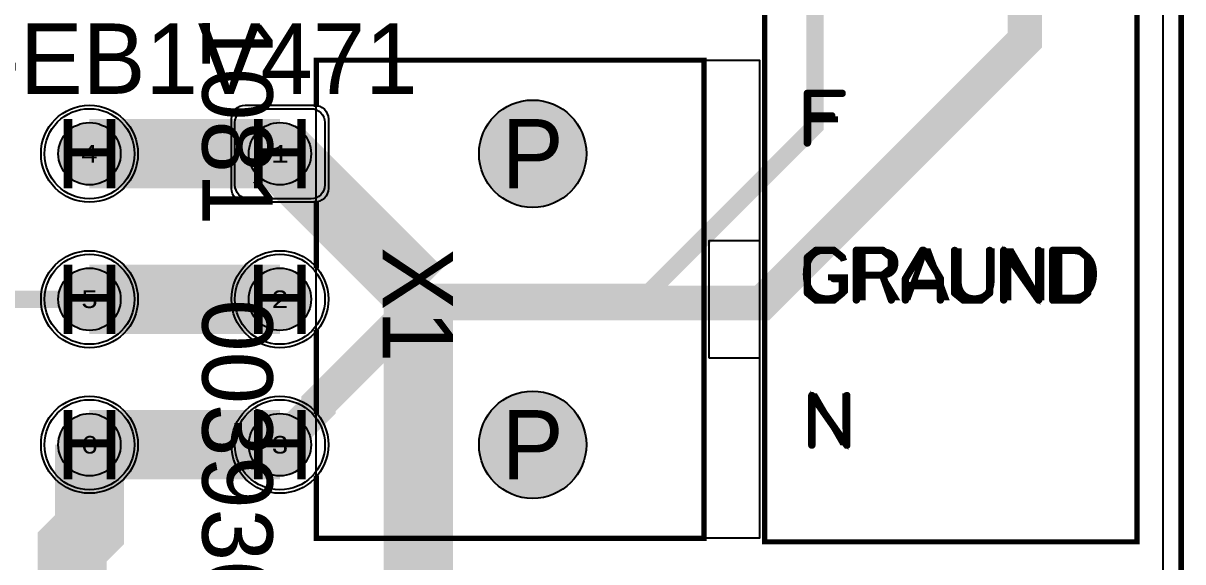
# Model space of a CAD drawing. Extents: x -13 to 280, y -47 to 100.
# Drawn here: x 246.59 to 280.08, y 53.92 to 69.47 of the extents above; entities that cross this region are included whole.
import ezdxf
from ezdxf.enums import TextEntityAlignment as Align

# ---------------------------------------------------------------- set-up
doc = ezdxf.new("R2010")
doc.units = 0
doc.header["$MEASUREMENT"] = 0
for name, color, linetype in [('ASSEMBLY_OUTLINES_TOP', 102, 'CONTINUOUS'), ('ASSEMBLY_PART_NUMBERS_TOP', 102, 'CONTINUOUS'), ('ASSEMBLY_REF_DES_TOP', 102, 'CONTINUOUS'), ('BOARD_OUTLINE', 10, 'CONTINUOUS'), ('DRILL_DRAWING', 21, 'CONTINUOUS'), ('GENERATED_SILKSCREEN_TOP', 140, 'CONTINUOUS'), ('MANUFACTURING_OUTLINES', 10, 'CONTINUOUS'), ('MOUNTING_HOLES_LAYER_BOT17', 42, 'CONTINUOUS'), ('MOUNTING_HOLES_LAYER_TOP', 42, 'CONTINUOUS'), ('PART_HOLES_LAYER_BOTTOM', 30, 'CONTINUOUS'), ('PART_HOLES_LAYER_TOP', 30, 'CONTINUOUS'), ('PART_PADS_LAYER_BOTTOM', 230, 'CONTINUOUS'), ('PART_PADS_LAYER_TOP', 150, 'CONTINUOUS'), ('PIN_NUMBERS_BTM', 8, 'CONTINUOUS'), ('PIN_NUMBERS_TOP', 8, 'CONTINUOUS'), ('PLACEMENT_OUTLINES_TOP', 130, 'CONTINUOUS'), ('ROUTE_BORDER', 151, 'CONTINUOUS'), ('SILKSCREEN_OUTLINES_TOP', 150, 'CONTINUOUS'), ('SOLDERMASK_PADS_BTM', 12, 'CONTINUOUS'), ('SOLDERMASK_PADS_TOP', 180, 'CONTINUOUS'), ('TRACES_LAYER_BOTTOM', 230, 'CONTINUOUS'), ('TRACES_LAYER_TOP', 150, 'CONTINUOUS')]:
    doc.layers.add(name, color=color, linetype=linetype)
doc.styles.add('COURIER_NEW', font='COUR.TTF')
doc.styles.add('VERIBEST_GERBER_0', font='txt')

msp = doc.modelspace()

# ---------------------------------------------------------------- hatches: boundary and pattern name
at = {"layer": 'MOUNTING_HOLES_LAYER_BOT17'}
h = msp.add_hatch(color=256, dxfattribs=at)
edge = h.paths.add_edge_path()
edge.add_arc((261.3, 65.7), 1.55, 0, 360)
h = msp.add_hatch(color=256, dxfattribs=at)
edge = h.paths.add_edge_path()
edge.add_arc((261.3, 57.3), 1.55, 0, 360)
at = {"layer": 'MOUNTING_HOLES_LAYER_TOP'}
h = msp.add_hatch(color=256, dxfattribs=at)
edge = h.paths.add_edge_path()
edge.add_arc((261.3, 65.7), 1.55, 0, 360)
h = msp.add_hatch(color=256, dxfattribs=at)
edge = h.paths.add_edge_path()
edge.add_arc((261.3, 57.3), 1.55, 0, 360)
at = {"layer": 'PART_HOLES_LAYER_BOTTOM'}
h = msp.add_hatch(color=256, dxfattribs=at)
edge = h.paths.add_edge_path()
edge.add_arc((248.5, 65.7), 0.9, 0, 360)
h = msp.add_hatch(color=256, dxfattribs=at)
edge = h.paths.add_edge_path()
edge.add_arc((254, 65.7), 0.9, 0, 360)
h = msp.add_hatch(color=256, dxfattribs=at)
edge = h.paths.add_edge_path()
edge.add_arc((248.5, 61.5), 0.9, 0, 360)
h = msp.add_hatch(color=256, dxfattribs=at)
edge = h.paths.add_edge_path()
edge.add_arc((254, 61.5), 0.9, 0, 360)
h = msp.add_hatch(color=256, dxfattribs=at)
edge = h.paths.add_edge_path()
edge.add_arc((248.5, 57.3), 0.9, 0, 360)
h = msp.add_hatch(color=256, dxfattribs=at)
edge = h.paths.add_edge_path()
edge.add_arc((254, 57.3), 0.9, 0, 360)
at = {"layer": 'PART_HOLES_LAYER_TOP'}
h = msp.add_hatch(color=256, dxfattribs=at)
edge = h.paths.add_edge_path()
edge.add_arc((248.5, 65.7), 0.9, 0, 360)
h = msp.add_hatch(color=256, dxfattribs=at)
edge = h.paths.add_edge_path()
edge.add_arc((254, 65.7), 0.9, 0, 360)
h = msp.add_hatch(color=256, dxfattribs=at)
edge = h.paths.add_edge_path()
edge.add_arc((248.5, 61.5), 0.9, 0, 360)
h = msp.add_hatch(color=256, dxfattribs=at)
edge = h.paths.add_edge_path()
edge.add_arc((254, 61.5), 0.9, 0, 360)
h = msp.add_hatch(color=256, dxfattribs=at)
edge = h.paths.add_edge_path()
edge.add_arc((248.5, 57.3), 0.9, 0, 360)
h = msp.add_hatch(color=256, dxfattribs=at)
edge = h.paths.add_edge_path()
edge.add_arc((254, 57.3), 0.9, 0, 360)

# ---------------------------------------------------------------- linework, layer by layer
at = {"layer": 'ASSEMBLY_OUTLINES_TOP'}
for points in [[(255.05, 54.6), (255.05, 68.4), (267.85, 68.4), (267.85, 54.6)], [(266.4, 59.8), (266.4, 63.2), (267.85, 63.2), (267.85, 59.8)]]:
    msp.add_lwpolyline(points, close=True, dxfattribs=at)
at = {"layer": 'BOARD_OUTLINE', "const_width": 0.1}
msp.add_lwpolyline([(0, 1.5), (0, 98.5, -0.414213562), (1.5, 100), (278.5, 100, -0.414213562), (280, 98.5), (280, 1.5, -0.414213562), (278.5, 0), (1.5, 0, -0.414213562)], format="xyb", close=True, dxfattribs=at)
at = {"layer": 'GENERATED_SILKSCREEN_TOP', "const_width": 0.15}
msp.add_lwpolyline([(268, 54.5), (268, 88), (278.75, 88), (278.75, 54.5)], close=True, dxfattribs=at)
for points in [[(266.250005, 54.6, -0.414213562), (266.25, 54.599995), (255.05, 54.599995, -0.414213562), (255.049995, 54.6), (255.049995, 56.41223, 0.00000284), (255.050005, 56.412242), (255.050005, 54.600005), (266.249995, 54.600005), (266.249995, 68.399995), (255.050005, 68.399995), (255.050005, 67.050692, 0.000005669), (255.049995, 67.050696), (255.049995, 68.4, -0.414213562), (255.05, 68.400005), (266.25, 68.400005, -0.414213562), (266.250005, 68.4), (266.250005, 54.6)], [(255.050005, 62.387758, 0.00000284), (255.049995, 62.38777), (255.049995, 64.349304, 0.000005669), (255.050005, 64.349308), (255.050005, 62.387758)], [(255.050005, 58.187758, 0.00000284), (255.049995, 58.18777), (255.049995, 60.61223, 0.00000284), (255.050005, 60.612242), (255.050005, 58.187758)]]:
    msp.add_lwpolyline(points, format="xyb", dxfattribs=at)
for points in [[(270.24275, 67.413), (270.25325, 67.416), (270.26225, 67.422), (270.26675, 67.4325), (270.26825, 67.443), (270.26675, 67.455), (270.26225, 67.464), (270.25325, 67.4715), (270.24275, 67.4745), (269.23025, 67.4745), (269.21975, 67.4715), (269.21075, 67.464), (269.20325, 67.455), (269.20025, 67.4445), (269.20025, 66.0045), (269.20325, 65.994), (269.21075, 65.985), (269.21975, 65.9805), (269.23025, 65.979), (269.24225, 65.9805), (269.25275, 65.985), (269.26025, 65.994), (269.26325, 66.0045), (269.26325, 66.762), (269.94275, 66.762), (269.95325, 66.7635), (269.96225, 66.771), (269.96675, 66.7815), (269.96825, 66.792), (269.96675, 66.8025), (269.96225, 66.813), (269.95325, 66.8205), (269.94275, 66.8235), (269.26325, 66.8235), (269.26325, 67.413), (270.24275, 67.413)], [(270.011, 62.9385), (270.263, 62.733), (270.2705, 62.7255), (270.272, 62.7135), (270.2705, 62.7045), (270.2675, 62.697), (270.263, 62.691), (270.2555, 62.685), (270.248, 62.6805), (270.2405, 62.679), (270.233, 62.679), (270.227, 62.6835), (269.981, 62.883), (269.495, 62.883), (269.264, 62.694), (269.264, 61.695), (269.495, 61.506), (269.9795, 61.506), (270.2135, 61.695), (270.2135, 62.0625), (269.99, 62.0625), (269.9795, 62.0655), (269.972, 62.0715), (269.966, 62.082), (269.9645, 62.0925), (269.966, 62.103), (269.972, 62.112), (269.9795, 62.1195), (269.99, 62.1225), (270.2435, 62.1225), (270.2555, 62.1195), (270.2645, 62.1135), (270.272, 62.1045), (270.2735, 62.0925), (270.2735, 61.68), (270.272, 61.6725), (270.269, 61.668), (270.2675, 61.6605), (270.263, 61.656), (270.011, 61.4505), (270.0035, 61.4475), (270.002, 61.446), (269.999, 61.446), (269.996, 61.4445), (269.9945, 61.4445), (269.9915, 61.4445), (269.486, 61.4445), (269.48, 61.446), (269.474, 61.4475), (269.468, 61.4505), (269.216, 61.656), (269.213, 61.659), (269.21, 61.6605), (269.207, 61.665), (269.204, 61.6755), (269.2025, 61.68), (269.2025, 62.709), (269.204, 62.715), (269.207, 62.7195), (269.21, 62.7255), (269.216, 62.733), (269.468, 62.9385), (269.474, 62.94), (269.4785, 62.9415), (269.48, 62.943), (269.486, 62.9445), (269.9915, 62.9445), (269.9975, 62.943), (269.999, 62.943), (270.0005, 62.9415), (270.005, 62.94), (270.011, 62.9385)], [(271.679, 62.3745), (271.6835, 62.3775), (271.685, 62.385), (271.6895, 62.3925), (271.6895, 62.4), (271.6895, 62.709), (271.6895, 62.7165), (271.685, 62.721), (271.685, 62.7255), (271.6835, 62.727), (271.682, 62.7285), (271.679, 62.7315), (271.424, 62.9385), (271.4165, 62.9415), (271.4105, 62.943), (271.4045, 62.9445), (270.6485, 62.9445), (270.635, 62.9415), (270.626, 62.934), (270.6185, 62.925), (270.6155, 62.9145), (270.6155, 61.4745), (270.6185, 61.4625), (270.626, 61.455), (270.635, 61.4505), (270.6455, 61.449), (270.6575, 61.4505), (270.668, 61.455), (270.6755, 61.4625), (270.6785, 61.4745), (270.6785, 62.1645), (271.3835, 62.1645), (271.6295, 61.4655), (271.6355, 61.455), (271.646, 61.449), (271.658, 61.4475), (271.667, 61.4505), (271.676, 61.455), (271.6835, 61.4625), (271.688, 61.473), (271.685, 61.485), (271.439, 62.184), (271.679, 62.3745)], [(272.5565, 62.943), (272.591, 62.943), (272.597, 62.9415), (272.6015, 62.9385), (272.612, 62.931), (272.6165, 62.928), (273.101, 62.109), (273.1025, 62.103), (273.104, 62.1), (273.1055, 62.097), (273.1055, 62.0955), (273.1055, 62.0925), (273.1055, 61.4745), (273.1025, 61.464), (273.0965, 61.455), (273.086, 61.4505), (273.0755, 61.449), (273.065, 61.4505), (273.0545, 61.455), (273.0485, 61.464), (273.0455, 61.4745), (273.0455, 61.857), (272.096, 61.857), (272.096, 61.4745), (272.093, 61.464), (272.087, 61.455), (272.0765, 61.4505), (272.0645, 61.449), (272.054, 61.4505), (272.0435, 61.455), (272.0375, 61.464), (272.0345, 61.4745), (272.0345, 62.0925), (272.0345, 62.0955), (272.0345, 62.097), (272.036, 62.1), (272.0375, 62.103), (272.039, 62.109), (272.5295, 62.928), (272.537, 62.9355), (272.546, 62.9385), (272.552, 62.9415), (272.5565, 62.943)], [(272.096, 62.082), (272.096, 61.9185), (273.0455, 61.9185), (273.0455, 62.082), (272.5715, 62.8785), (272.096, 62.082)], [(273.4535, 61.68), (273.455, 61.6725), (273.458, 61.6665), (273.461, 61.6605), (273.467, 61.656), (273.7205, 61.4505), (273.725, 61.4475), (273.731, 61.446), (273.737, 61.4445), (274.2425, 61.4445), (274.2485, 61.4445), (274.2515, 61.446), (274.2545, 61.4475), (274.262, 61.4505), (274.5155, 61.656), (274.52, 61.6605), (274.5215, 61.6665), (274.5245, 61.6725), (274.526, 61.68), (274.526, 62.9145), (274.523, 62.925), (274.5155, 62.934), (274.5065, 62.9385), (274.496, 62.94), (274.4855, 62.9385), (274.475, 62.934), (274.4675, 62.925), (274.466, 62.9145), (274.466, 61.695), (274.232, 61.506), (273.7475, 61.506), (273.5165, 61.695), (273.5165, 62.9145), (273.5135, 62.925), (273.506, 62.934), (273.4955, 62.9385), (273.4835, 62.94), (273.473, 62.9385), (273.464, 62.934), (273.4565, 62.925), (273.4535, 62.9145), (273.4535, 61.68)], [(274.871, 61.4745), (274.874, 61.4625), (274.8815, 61.455), (274.8905, 61.4505), (274.901, 61.449), (274.913, 61.4505), (274.9235, 61.455), (274.931, 61.4625), (274.934, 61.4745), (274.934, 62.8185), (275.8895, 61.4565), (275.894, 61.4505), (275.9015, 61.4475), (275.909, 61.4475), (275.918, 61.4505), (275.9285, 61.4535), (275.9375, 61.458), (275.942, 61.4655), (275.9435, 61.4745), (275.9435, 62.9145), (275.9405, 62.925), (275.933, 62.934), (275.924, 62.9385), (275.9135, 62.94), (275.903, 62.9385), (275.8925, 62.934), (275.885, 62.925), (275.8835, 62.9145), (275.8835, 61.5705), (274.9265, 62.931), (274.9205, 62.937), (274.9145, 62.94), (274.907, 62.94), (274.8995, 62.9385), (274.8875, 62.937), (274.8785, 62.9325), (274.874, 62.925), (274.871, 62.9145), (274.871, 61.4745)], [(277.097, 62.9385), (277.0895, 62.9415), (277.0835, 62.943), (277.0775, 62.9445), (276.3185, 62.9445), (276.308, 62.9415), (276.299, 62.934), (276.2915, 62.925), (276.2885, 62.9145), (276.2885, 61.4745), (276.2915, 61.4625), (276.299, 61.455), (276.308, 61.446), (276.3185, 61.4445), (277.0775, 61.4445), (277.0835, 61.4445), (277.0865, 61.446), (277.0895, 61.4475), (277.097, 61.4505), (277.3505, 61.656), (277.355, 61.662), (277.3565, 61.665), (277.3595, 61.6725), (277.361, 61.68), (277.361, 62.709), (277.3595, 62.7165), (277.3565, 62.721), (277.3565, 62.7255), (277.355, 62.727), (277.352, 62.7285), (277.3505, 62.7315), (277.097, 62.9385)], [(270.6785, 62.883), (271.3955, 62.883), (271.6295, 62.694), (271.6295, 62.415), (271.3955, 62.2245), (270.6785, 62.2245), (270.6785, 62.883)], [(276.3515, 62.883), (277.067, 62.883), (277.301, 62.694), (277.301, 61.695), (277.067, 61.506), (276.3515, 61.506), (276.3515, 62.883)], [(269.33025, 57.2845), (269.33325, 57.2725), (269.34075, 57.265), (269.34975, 57.2605), (269.36025, 57.259), (269.37225, 57.2605), (269.38275, 57.265), (269.39025, 57.2725), (269.39325, 57.2845), (269.39325, 58.6285), (270.34875, 57.2665), (270.35325, 57.2605), (270.36075, 57.2575), (270.36825, 57.2575), (270.37725, 57.2605), (270.38775, 57.2635), (270.39675, 57.268), (270.40125, 57.2755), (270.40275, 57.2845), (270.40275, 58.7245), (270.39975, 58.735), (270.39225, 58.744), (270.38325, 58.7485), (270.37275, 58.75), (270.36225, 58.7485), (270.35175, 58.744), (270.34425, 58.735), (270.34275, 58.7245), (270.34275, 57.3805), (269.38575, 58.741), (269.37975, 58.747), (269.37375, 58.75), (269.36625, 58.75), (269.35875, 58.7485), (269.34675, 58.747), (269.33775, 58.7425), (269.33325, 58.735), (269.33025, 58.7245), (269.33025, 57.2845)]]:
    msp.add_lwpolyline(points, dxfattribs=at)
at = {"layer": 'MANUFACTURING_OUTLINES'}
msp.add_lwpolyline([(280.075405, 1.5, -0.414213562), (278.5, -0.075405), (1.5, -0.075405, -0.414213562), (-0.075405, 1.5), (-0.075405, 98.5, -0.414213562), (1.5, 100.075405), (278.5, 100.075405, -0.414213562), (280.075405, 98.5)], format="xyb", close=True, dxfattribs=at)
at = {"layer": 'MOUNTING_HOLES_LAYER_BOT17'}
for centre in [(261.3, 65.7), (261.3, 57.3)]:
    msp.add_circle(centre, 1.55, dxfattribs=at)
at = {"layer": 'MOUNTING_HOLES_LAYER_TOP'}
for centre in [(261.3, 65.7), (261.3, 57.3)]:
    msp.add_circle(centre, 1.55, dxfattribs=at)
at = {"layer": 'PART_HOLES_LAYER_BOTTOM'}
for centre in [(248.5, 65.7), (254, 65.7), (248.5, 61.5), (254, 61.5), (248.5, 57.3), (254, 57.3)]:
    msp.add_circle(centre, 0.9, dxfattribs=at)
at = {"layer": 'PART_HOLES_LAYER_TOP'}
for centre in [(248.5, 65.7), (254, 65.7), (248.5, 61.5), (254, 61.5), (248.5, 57.3), (254, 57.3)]:
    msp.add_circle(centre, 0.9, dxfattribs=at)
at = {"layer": 'PART_PADS_LAYER_BOTTOM'}
msp.add_lwpolyline([(253.1, 64.4, -0.414213562), (252.7, 64.8), (252.7, 66.6, -0.414213562), (253.1, 67), (254.9, 67, -0.414213562), (255.3, 66.6), (255.3, 64.8, -0.414213562), (254.9, 64.4)], format="xyb", close=True, dxfattribs=at)
for centre in [(248.5, 65.7), (248.5, 61.5), (254, 61.5), (248.5, 57.3), (254, 57.3)]:
    msp.add_circle(centre, 1.3, dxfattribs=at)
at = {"layer": 'PART_PADS_LAYER_TOP'}
msp.add_lwpolyline([(253.1, 64.4, -0.414213562), (252.7, 64.8), (252.7, 66.6, -0.414213562), (253.1, 67), (254.9, 67, -0.414213562), (255.3, 66.6), (255.3, 64.8, -0.414213562), (254.9, 64.4)], format="xyb", close=True, dxfattribs=at)
for centre in [(248.5, 65.7), (248.5, 61.5), (254, 61.5), (248.5, 57.3), (254, 57.3)]:
    msp.add_circle(centre, 1.3, dxfattribs=at)
at = {"layer": 'PLACEMENT_OUTLINES_TOP'}
msp.add_lwpolyline([(255.05, 54.6), (255.05, 68.4), (266.25, 68.4), (266.25, 54.6)], close=True, dxfattribs=at)
at = {"layer": 'ROUTE_BORDER'}
msp.add_lwpolyline([(0.635, 0.635), (0.635, 99.5), (279.5, 99.5), (279.5, 0.635)], close=True, dxfattribs=at)
at = {"layer": 'SILKSCREEN_OUTLINES_TOP'}
for points in [[(268, 54.5), (268, 88), (278.75, 88), (278.75, 54.5)], [(255.05, 54.6), (255.05, 68.4), (266.25, 68.4), (266.25, 54.6)]]:
    msp.add_lwpolyline(points, close=True, dxfattribs=at)
at = {"layer": 'SOLDERMASK_PADS_BTM'}
msp.add_lwpolyline([(253, 64.3, -0.414213562), (252.6, 64.7), (252.6, 66.7, -0.414213562), (253, 67.1), (255, 67.1, -0.414213562), (255.4, 66.7), (255.4, 64.7, -0.414213562), (255, 64.3)], format="xyb", close=True, dxfattribs=at)
for centre in [(248.5, 65.7), (248.5, 61.5), (254, 61.5), (248.5, 57.3), (254, 57.3)]:
    msp.add_circle(centre, 1.4, dxfattribs=at)
at = {"layer": 'SOLDERMASK_PADS_TOP'}
msp.add_lwpolyline([(253, 64.3, -0.414213562), (252.6, 64.7), (252.6, 66.7, -0.414213562), (253, 67.1), (255, 67.1, -0.414213562), (255.4, 66.7), (255.4, 64.7, -0.414213562), (255, 64.3)], format="xyb", close=True, dxfattribs=at)
for centre in [(248.5, 65.7), (248.5, 61.5), (254, 61.5), (248.5, 57.3), (254, 57.3)]:
    msp.add_circle(centre, 1.4, dxfattribs=at)
at = {"layer": 'TRACES_LAYER_BOTTOM'}
for points, const_width in [([(258, 61.7), (264.658838, 61.7), (269.45, 66.491162), (269.45, 79.5)], 0.5), ([(248.5, 65.7), (254, 65.7)], 2), ([(254, 65.7), (258, 61.7)], 2), ([(248.5, 61.5), (245.906841, 61.5), (242.994918, 64.411923), (231.722496, 64.411923), (222.167527, 54.856954), (222.167527, 29.368436), (197.827461, 5.02837), (134.69663, 5.02837), (133.225, 6.5), (132.15, 6.5)], 0.5), ([(258, 61.7), (258, 44)], 2), ([(254, 61.5), (248.5, 61.5)], 2), ([(248, 44), (248, 54.35), (248.5, 54.85), (248.5, 57.3)], 2), ([(248.5, 57.3), (254, 57.3)], 2)]:
    msp.add_lwpolyline(points, dxfattribs=dict(at, const_width=const_width))
at = {"layer": 'TRACES_LAYER_TOP', "const_width": 1}
msp.add_lwpolyline([(254, 57.3), (255.113694, 58.413694), (255.113694, 58.484035), (258.022616, 61.392957), (267.926636, 61.392957), (275.51277, 68.979091), (275.51277, 78.98723), (271.522881, 82.977119), (271.522881, 84.977116)], dxfattribs=at)

# ---------------------------------------------------------------- texts
at = {"layer": 'ASSEMBLY_PART_NUMBERS_TOP', "style": 'VERIBEST_GERBER_0'}
for s, p in [('0039301081', (253.79, 78.75)), ('0039301062', (253.79, 61.5))]:
    msp.add_text(s, height=2.032, rotation=270, dxfattribs=at).set_placement(p, align=Align.TOP_LEFT)
msp.add_text('EEU-EB1V471', height=2.032, dxfattribs=at).set_placement((240, 69.46), align=Align.TOP_LEFT)
at = {"layer": 'ASSEMBLY_REF_DES_TOP', "style": 'VERIBEST_GERBER_0'}
msp.add_text('X1', height=2.032, rotation=270, dxfattribs=at).set_placement((259, 63), align=Align.TOP_LEFT)
at = {"layer": 'DRILL_DRAWING', "style": 'VERIBEST_GERBER_0'}
for s, p in [('H', (248.5, 65.7)), ('H', (254, 65.7)), ('P', (261.3, 65.7)), ('H', (248.5, 61.5)), ('H', (254, 61.5)), ('H', (248.5, 57.3)), ('H', (254, 57.3)), ('P', (261.3, 57.3))]:
    msp.add_text(s, height=2, dxfattribs=at).set_placement(p, align=Align.MIDDLE_CENTER)
at = {"layer": 'PIN_NUMBERS_BTM', "style": 'COURIER_NEW'}
for s, p in [('4', (248.5, 65.7)), ('1', (254, 65.7)), ('5', (248.5, 61.5)), ('2', (254, 61.5)), ('6', (248.5, 57.3)), ('3', (254, 57.3))]:
    msp.add_text(s, height=0.508, dxfattribs=at).set_placement(p, align=Align.MIDDLE_CENTER)
at = {"layer": 'PIN_NUMBERS_TOP', "style": 'COURIER_NEW'}
for s, p in [('4', (248.5, 65.7)), ('1', (254, 65.7)), ('5', (248.5, 61.5)), ('2', (254, 61.5)), ('6', (248.5, 57.3)), ('3', (254, 57.3))]:
    msp.add_text(s, height=0.508, dxfattribs=at).set_placement(p, align=Align.MIDDLE_CENTER)
at = {"layer": 'SILKSCREEN_OUTLINES_TOP', "style": 'VERIBEST_GERBER_0'}
for s, p in [('F', (269, 67.5)), ('GRAUND', (269, 62.97)), ('N', (269.13, 58.78))]:
    msp.add_text(s, height=1.5, dxfattribs=at).set_placement(p, align=Align.TOP_LEFT)

doc.saveas('drawing.dxf')
